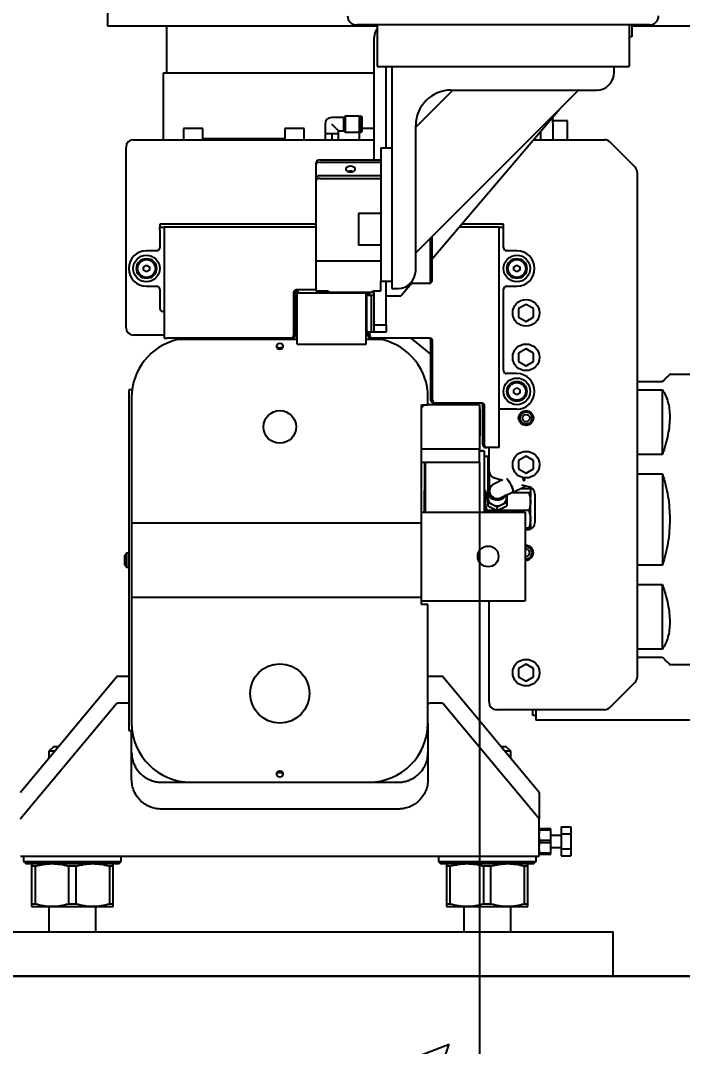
# Model space of a CAD drawing. Extents: x 28911 to 70911, y -59 to 29641.
# Drawn here: x 41865 to 42312, y 5786 to 6479 of the extents above; entities that cross this region are included whole.
import ezdxf

# ---------------------------------------------------------------- set-up
doc = ezdxf.new("R2010")
doc.units = 0
doc.header["$LTSCALE"] = 300
doc.header["$MEASUREMENT"] = 0
doc.layers.add('.', color=6, linetype='Continuous')
doc.layers.add('ddim', color=7, linetype='Continuous')
doc.styles.get("Standard").update_dxf_attribs({"font": 'STANDARD'})
doc.dimstyles.new('sc1a100$0', dxfattribs={"dimscale": 100, "dimtxt": 3, "dimasz": 3, "dimexe": 0, "dimexo": 0, "dimgap": 1, "dimtad": 1, "dimzin": 12, "dimdsep": 46, "dimtxsty": 'Standard', "dimblk": 'CLOSEDBLANK', "dimcen": 1, "dimclrd": 253, "dimclre": 253, "dimclrt": 2, "dimadec": 0, "dimazin": 3, "dimtfac": 1, "dimtmove": 0, "dimatfit": 1, "dimldrblk": 'CLOSEDBLANK', "dimfxl": 1, "dimtolj": 1, "dimtzin": 0, "dimarcsym": 0})

# ---------------------------------------------------------------- blocks, each defined once
blk = doc.blocks.new('A$C714e681e')
at = {"color": 7, "linetype": 'Continuous', "lineweight": 25}
for p, q in [((3946.6, 662), (3946.6, 642)), ((3946.6, 642), (4128.6, 642)), ((3986.6, 610), (3986.6, 642)), ((4312.4, 642.5), (4114.8, 642.5)), ((4128.6, 642.5), (4128.6, 614.5)), ((4298.6, 642.5), (4298.6, 614.5)), ((4300.6, 642.5), (4300.6, 634.5)), ((4300.6, 642), (4691.6, 642)), ((4126.6, 551.5), (4126.6, 634.3)), ((4300.6, 634.5), (4298.6, 634.5)), ((3984.1, 610), (3984.1, 565)), ((4126.6, 610), (3984.1, 610)), ((4128.6, 614.5), (4298.6, 614.5)), ((4134.6, 559.5), (4134.6, 614.5)), ((4138.6, 614.5), (4138.6, 464.5)), ((4288.6, 610.5), (4288.6, 614.5)), ((4154.6, 573.5), (4179.6, 598.5)), ((4264.45, 598.5), (4154.6, 488.65)), ((4178.6, 598.5), (4276.6, 598.5)), ((4165.6, 484.25), (4251.82, 585.87)), ((4093.4, 575.5), (4093.4, 569)), ((4105.9, 580), (4097.9, 580)), ((4102.4, 571), (4097.9, 575.5)), ((4106.9, 581), (4105.9, 580)), ((4105.9, 580), (4105.9, 571)), ((4116.65, 581), (4106.9, 581)), ((4106.9, 581), (4106.9, 570)), ((4116.65, 570), (4116.65, 581)), ((4117.4, 580.44), (4116.65, 580.44)), ((4117.8, 581), (4117.4, 581)), ((4117.4, 581), (4117.4, 570)), ((4118.4, 580.4), (4117.8, 581)), ((4117.8, 581), (4117.8, 575.5)), ((4117.8, 575.5), (4117.8, 570)), ((4118.4, 575.5), (4118.4, 580.4)), ((4118.4, 570.6), (4118.4, 575.5)), ((4247.1, 576.5), (4247.1, 580.3)), ((4257.1, 577.75), (4247.1, 577.75)), ((4247.1, 576.5), (4247.1, 565)), ((4257.1, 565), (4257.1, 577.75)), ((3997.85, 572.5), (3997.85, 565)), ((4010.85, 572.5), (3997.85, 572.5)), ((4010.85, 565), (4010.85, 572.5)), ((4066.35, 572.5), (4066.35, 565)), ((4079.35, 572.5), (4066.35, 572.5)), ((4079.35, 565), (4079.35, 572.5)), ((4093.4, 569), (4093.4, 565)), ((4095.65, 569), (4093.4, 569)), ((4097.9, 569), (4095.65, 569)), ((4097.9, 569), (4097.9, 565)), ((4100.15, 569), (4097.9, 569)), ((4102.4, 569), (4100.15, 569)), ((4102.4, 571), (4105.9, 571)), ((4102.4, 569), (4102.4, 571)), ((4102.4, 565), (4102.4, 569)), ((4105.9, 571), (4106.9, 570)), ((4106.9, 570), (4116.65, 570)), ((4116.45, 570), (4116.45, 565)), ((4116.65, 570.56), (4117.4, 570.56)), ((4117.4, 570), (4117.8, 570)), ((4117.8, 570), (4118.4, 570.6)), ((4126.6, 572.5), (4118.4, 572.5)), ((4154.6, 476.5), (4154.6, 574.5)), ((4239.1, 565), (4239.1, 570.88)), ((3964.1, 565), (4126.6, 565)), ((4234.12, 565), (4282.03, 565)), ((4302.64, 546.46), (4285.56, 563.54)), ((3959.1, 438), (3959.1, 560)), ((4131.1, 559.5), (4131.1, 469.5)), ((4131.1, 559.5), (4138.6, 559.5)), ((4087.1, 548.5), (4087.1, 547.91)), ((4087.1, 547.91), (4087.1, 547.63)), ((4087.1, 547.63), (4087.1, 538.44)), ((4090.1, 551.5), (4131.1, 551.5)), ((4090.1, 549.75), (4131.1, 549.75)), ((4131.1, 540.56), (4090.1, 540.56)), ((4304.1, 542.93), (4304.1, 202.07)), ((4087.1, 538.44), (4087.1, 536.67)), ((4087.1, 536.67), (4087.1, 534.62)), ((4087.1, 534.62), (4087.1, 533.21)), ((4090.1, 538.79), (4131.1, 538.79)), ((4087.1, 533.21), (4087.1, 483)), ((4131.1, 515.25), (4116.1, 515.25)), ((4116.1, 515.25), (4116.1, 509.5)), ((3981.9, 508), (3981.9, 506)), ((3984.88, 508), (3981.9, 508)), ((3981.9, 506), (3984.88, 506)), ((3981.9, 504), (3981.9, 506)), ((4087.1, 508), (3984.88, 508)), ((4087.1, 506), (3984.88, 506)), ((3984.9, 506), (3984.9, 431)), ((4116.1, 509.5), (4116.1, 499.5)), ((4210.92, 506), (4184.05, 506)), ((4210.92, 508), (4185.75, 508)), ((4210.9, 357), (4210.9, 506)), ((4213.9, 508), (4210.92, 508)), ((4210.92, 506), (4213.9, 506)), ((4213.9, 506), (4213.9, 508)), ((4213.9, 504), (4213.9, 506)), ((3981.9, 504), (3981.9, 492)), ((4116.1, 499.5), (4116.1, 493.75)), ((4165.6, 499.65), (4165.6, 469)), ((4213.9, 492), (4213.9, 504)), ((4131.1, 493.75), (4116.1, 493.75)), ((4164.6, 468), (4164.6, 498.65)), ((3979.9, 490), (3972.9, 490)), ((4222.9, 490), (4215.9, 490)), ((3970.9, 479.15), (3972.9, 480.31)), ((3970.9, 476.85), (3970.9, 479.15)), ((3972.9, 480.31), (3974.9, 479.15)), ((3974.9, 479.15), (3974.9, 476.85)), ((4131.1, 483), (4087.1, 483)), ((4087.1, 483), (4087.1, 463)), ((4220.9, 479.15), (4222.9, 480.31)), ((4220.9, 476.85), (4220.9, 479.15)), ((4222.9, 480.31), (4224.9, 479.15)), ((4224.9, 479.15), (4224.9, 476.85)), ((3972.9, 475.69), (3970.9, 476.85)), ((3974.9, 476.85), (3972.9, 475.69)), ((4222.9, 475.69), (4220.9, 476.85)), ((4224.9, 476.85), (4222.9, 475.69)), ((3972.9, 466), (3979.9, 466)), ((4131.1, 463), (4131.1, 469.5)), ((4131.1, 469.5), (4138.6, 469.5)), ((4134.6, 440), (4134.6, 469.5)), ((4138.6, 464.5), (4142.6, 464.5)), ((4144.6, 459.5), (4152.1, 468.34)), ((4152.1, 469.17), (4152.1, 468)), ((4152.1, 468), (4164.6, 468)), ((4164.6, 468), (4165.6, 469)), ((4215.9, 466), (4222.9, 466)), ((3981.9, 464), (3981.9, 451)), ((4072.25, 461.5), (4072.25, 433)), ((4073.4, 461.5), (4073.4, 433)), ((4087.1, 463.5), (4073.89, 463.5)), ((4074.6, 461.5), (4121.2, 461.5)), ((4074.6, 426.9), (4074.6, 461.5)), ((4087.1, 463), (4095.6, 463)), ((4095.6, 463), (4095.6, 462)), ((4095.6, 462), (4125.6, 462)), ((4121.2, 426.9), (4121.2, 461.5)), ((4121.6, 435), (4121.6, 460)), ((4121.6, 460), (4124.49, 460)), ((4122.4, 460), (4122.4, 461.5)), ((4123.55, 460), (4123.55, 461.5)), ((4124.49, 460), (4124.49, 435)), ((4124.49, 460), (4126.6, 460)), ((4125.6, 463), (4131.1, 463)), ((4125.6, 462), (4125.6, 463)), ((4126.6, 440), (4126.6, 463)), ((4134.6, 459.5), (4144.6, 459.5)), ((4213.9, 409), (4213.9, 464)), ((4229.1, 453.77), (4224.1, 450.89)), ((4224.1, 450.89), (4224.1, 445.11)), ((4234.1, 450.89), (4229.1, 453.77)), ((4234.1, 445.11), (4234.1, 450.89)), ((3984.9, 449), (3983.9, 449)), ((4224.1, 445.11), (4229.1, 442.23)), ((4229.1, 442.23), (4234.1, 445.11)), ((4126.6, 440), (4134.6, 440)), ((4126.6, 435), (4126.6, 440)), ((4134.6, 440), (4134.6, 435)), ((3984.9, 433), (3964.1, 433)), ((3984.9, 431), (3986.61, 431)), ((4070.61, 431), (3986.61, 431)), ((4074.6, 430), (3994.01, 430)), ((4071.76, 431), (4070.61, 431)), ((4071.76, 431), (4072.6, 431)), ((4072.6, 431), (4072.6, 431.28)), ((4074.1, 435), (4073.4, 435)), ((4131.79, 430), (4121.2, 430)), ((4124.49, 435), (4121.6, 435)), ((4122.4, 433), (4122.4, 435)), ((4123.2, 431.28), (4123.2, 431)), ((4123.2, 431), (4124.04, 431)), ((4123.55, 433), (4123.55, 435)), ((4124.04, 431), (4125.19, 431)), ((4126.6, 435), (4124.49, 435)), ((4164.41, 431), (4125.19, 431)), ((4134.6, 435), (4126.6, 435)), ((4164.9, 420.07), (4151.54, 431)), ((4074.6, 426.9), (4121.2, 426.9)), ((4164.9, 389), (4164.9, 429)), ((4166.05, 389), (4166.05, 429)), ((4229.1, 423.77), (4224.1, 420.89)), ((4234.1, 420.89), (4229.1, 423.77)), ((4224.1, 420.89), (4224.1, 415.11)), ((4234.1, 415.11), (4234.1, 420.89)), ((4224.1, 415.11), (4229.1, 412.23)), ((4229.1, 412.23), (4234.1, 415.11)), ((4222.9, 407), (4215.9, 407)), ((4474.3, 406.5), (4326.1, 406.5)), ((3960.9, 396), (3960.9, 372)), ((3962.9, 396), (3960.9, 396)), ((4220.9, 396.15), (4222.9, 397.31)), ((4220.9, 393.85), (4220.9, 396.15)), ((4222.9, 397.31), (4224.9, 396.15)), ((4224.9, 396.15), (4224.9, 393.85)), ((4321.1, 401.5), (4304.1, 401.5)), ((4304.1, 396.11), (4321.1, 396.11)), ((4321.1, 352.41), (4321.1, 396.11)), ((3962.9, 391), (3962.9, 306)), ((4162.9, 386), (4162.9, 391)), ((4222.9, 392.69), (4220.9, 393.85)), ((4224.9, 393.85), (4222.9, 392.69)), ((4158.6, 386), (4162.9, 386)), ((4158.6, 384), (4158.6, 386)), ((4160.6, 386), (4158.6, 384)), ((4158.6, 356), (4158.6, 384)), ((4197.6, 386), (4162.9, 386)), ((4166.54, 387), (4167.69, 387)), ((4199.41, 387), (4167.69, 387)), ((4197.6, 386), (4197.6, 356)), ((4197.65, 383.05), (4197.6, 383)), ((4197.65, 383.04), (4197.6, 382.99)), ((4197.8, 383.2), (4197.65, 383.05)), ((4197.65, 383.05), (4197.65, 383.04)), ((4197.85, 383.2), (4197.8, 383.2)), ((4197.8, 383.2), (4197.8, 364.8)), ((4197.85, 364.8), (4197.85, 383.2)), ((4199.9, 359), (4199.9, 385)), ((4201.05, 359), (4201.05, 385)), ((4222.9, 383), (4210.9, 383)), ((3960.9, 372), (3960.9, 282.52)), ((4197.6, 365), (4197.8, 364.8)), ((4197.8, 364.8), (4197.85, 364.8)), ((4158.6, 336), (4158.6, 356)), ((4197.6, 356), (4158.6, 356)), ((4197.6, 347), (4197.6, 356)), ((4200.6, 354.94), (4197.6, 354.94)), ((4201.1, 354.57), (4197.6, 354.57)), ((4200.6, 354.57), (4200.6, 354.94)), ((4201.1, 313.5), (4201.1, 354.57)), ((4201.54, 357), (4202.69, 357)), ((4209.19, 357), (4202.69, 357)), ((4204.1, 341.37), (4204.1, 357)), ((4210.9, 357), (4209.19, 357)), ((4197.6, 347), (4158.6, 347)), ((4160.6, 347), (4160.6, 328)), ((4161.1, 347), (4161.1, 313.5)), ((4203.42, 350.94), (4201.1, 350.94)), ((4203.42, 327.77), (4203.42, 350.94)), ((4229.1, 351.27), (4224.1, 348.39)), ((4224.1, 348.39), (4224.1, 342.61)), ((4234.1, 348.39), (4229.1, 351.27)), ((4234.1, 342.61), (4234.1, 348.39)), ((4321.1, 352.41), (4304.1, 352.41)), ((4204.1, 345.5), (4203.42, 345.5)), ((4204.1, 341.37), (4204.1, 329.54)), ((4224.1, 342.61), (4229.1, 339.73)), ((4229.1, 339.73), (4234.1, 342.61)), ((4158.6, 336), (4158.5, 336)), ((4158.5, 306), (4158.5, 336)), ((4212.98, 335.21), (4207.35, 332.4)), ((4207.85, 336.53), (4213.45, 335.09)), ((4228.82, 336.5), (4229, 336.11)), ((4304.1, 339.4), (4321.1, 339.4)), ((4321.1, 339.4), (4321.1, 277.6)), ((4161.1, 328), (4160.3, 328)), ((4160.3, 328), (4160.3, 313.5)), ((4201.7, 328), (4201.1, 328)), ((4201.7, 313.5), (4201.7, 328)), ((4203.2, 326.5), (4202.83, 326.5)), ((4203.2, 326.5), (4203.35, 326.58)), ((4203.2, 320), (4203.2, 326.5)), ((4203.35, 326.95), (4203.35, 323.25)), ((4215.78, 324.87), (4219.89, 326.92)), ((4230.97, 326.5), (4219.04, 326.5)), ((4220, 326.7), (4228.22, 330.81)), ((4225.37, 329.39), (4232.1, 329.39)), ((4225.92, 331.87), (4231.35, 330.47)), ((4228.8, 331.12), (4228.47, 331.19)), ((4231.98, 326.5), (4232.1, 326.5)), ((4232.1, 329.39), (4232.1, 323.31)), ((4203.2, 320), (4203.2, 317.75)), ((4209.7, 316.75), (4203.2, 320)), ((4216.2, 320), (4209.7, 316.75)), ((4212.28, 323.33), (4215.04, 324.72)), ((4215.57, 324.85), (4215.04, 324.72)), ((4215.57, 324.85), (4215.74, 324.94)), ((4216.05, 323.25), (4216.05, 325.01)), ((4216.2, 325.08), (4216.2, 320)), ((4216.2, 320), (4216.2, 317.75)), ((4232.1, 305.69), (4232.1, 323.31)), ((4235.1, 325.63), (4235.1, 306.5)), ((4158.5, 313.5), (4228.5, 313.5)), ((4202.56, 313.5), (4202.83, 314.5)), ((4230.97, 314.5), (4202.83, 314.5)), ((4203.2, 317.75), (4209.7, 314.5)), ((4209.7, 314.5), (4216.2, 317.75)), ((4209.7, 314.5), (4209.7, 316.75)), ((4228.5, 313.5), (4228.5, 253.5)), ((4158.5, 306), (3962.9, 306)), ((3962.9, 306), (3962.9, 256)), ((4158.5, 256), (4158.5, 306)), ((4232.1, 305.69), (4232.1, 302.5)), ((4232.1, 302.5), (4228.5, 302.5)), ((4230.1, 301.5), (4228.5, 301.5)), ((3960.9, 285.75), (3959.4, 285.75)), ((3959.4, 285.75), (3959.4, 276.25)), ((3960.9, 282.52), (3960.9, 279.48)), ((3960.9, 279.48), (3960.9, 190)), ((4321.1, 277.6), (4304.1, 277.6)), ((3959.4, 276.25), (3960.9, 276.25)), ((4304.1, 264.59), (4321.1, 264.59)), ((4321.1, 220.89), (4321.1, 264.59)), ((3962.9, 256), (3962.9, 171)), ((3962.9, 256), (4158.5, 256)), ((4158.5, 251), (4158.5, 256)), ((4158.5, 253.5), (4228.5, 253.5)), ((4162.9, 251), (4158.5, 251)), ((4162.9, 171), (4162.9, 251)), ((4204.1, 185), (4204.1, 253.5)), ((4321.1, 220.89), (4304.1, 220.89)), ((4304.1, 215.5), (4321.1, 215.5)), ((4229.1, 210.77), (4224.1, 207.89)), ((4234.1, 207.89), (4229.1, 210.77)), ((4326.1, 210.5), (4406.3, 210.5)), ((3887.96, 124.31), (3952.67, 202.15)), ((3960.9, 202.43), (3953.61, 202.43)), ((4172.19, 202.43), (4163.9, 202.43)), ((4173.13, 202.15), (4237.84, 124.31)), ((4224.1, 207.89), (4224.1, 202.11)), ((4224.1, 202.11), (4229.1, 199.23)), ((4229.1, 199.23), (4234.1, 202.11)), ((4234.1, 202.11), (4234.1, 207.89)), ((4285.56, 181.46), (4302.64, 198.54)), ((3960.9, 190), (3960.9, 166)), ((3952.67, 184.02), (3887.96, 106.19)), ((3960.9, 184.3), (3953.61, 184.3)), ((4172.19, 184.3), (4163.9, 184.3)), ((4237.84, 106.19), (4173.13, 184.02)), ((4282.03, 180), (4209.1, 180)), ((4233.6, 177.5), (4233.6, 180)), ((4233.6, 176), (4233.6, 177.5)), ((4235.6, 176), (4233.6, 176)), ((4235.6, 180), (4235.6, 176)), ((4235.6, 176), (4235.6, 173)), ((4162.9, 171), (4162.9, 132.87)), ((4691.6, 173), (4235.6, 173)), ((3960.9, 166), (3962.9, 166)), ((3962.9, 132.87), (3962.9, 166)), ((3910.07, 155), (3907.07, 152)), ((3913.47, 155), (3910.07, 155)), ((4215.73, 155), (4212.33, 155)), ((4218.73, 152), (4215.73, 155)), ((3907.07, 152), (3907.07, 147.3)), ((3910.98, 152), (3907.07, 152)), ((4218.73, 152), (4214.82, 152)), ((4218.73, 147.3), (4218.73, 152)), ((3982.9, 131), (4002.9, 131)), ((4002.9, 131), (4122.9, 131)), ((4122.9, 131), (4142.9, 131)), ((4237.9, 124.17), (4237.9, 106.05)), ((4142.9, 112.87), (3982.9, 112.87)), ((4237.9, 84.75), (4237.9, 106.05)), ((4238.45, 99.5), (4237.9, 99.5)), ((4237.9, 95.25), (4238.45, 98.83)), ((4238.45, 99.5), (4238.45, 98.83)), ((4245.35, 99.5), (4238.45, 99.5)), ((4238.45, 98.83), (4245.35, 98.83)), ((4245.9, 99.5), (4245.35, 99.5)), ((4245.35, 99.5), (4245.35, 98.83)), ((4245.35, 98.83), (4245.9, 95.25)), ((4245.9, 95.25), (4245.9, 99.5)), ((4252.9, 100.81), (4259.3, 100.81)), ((4252.9, 100.81), (4252.9, 95.91)), ((4259.3, 100.81), (4259.3, 95.91)), ((4238.45, 91.67), (4237.9, 95.25)), ((4237.9, 86.75), (4238.45, 90.33)), ((4245.35, 91.67), (4238.45, 91.67)), ((4238.45, 91.67), (4238.45, 90.33)), ((4238.45, 90.33), (4245.35, 90.33)), ((4245.9, 95.25), (4245.35, 91.67)), ((4245.35, 91.67), (4245.35, 90.33)), ((4245.35, 90.33), (4245.9, 86.75)), ((4245.9, 86.75), (4245.9, 95.25)), ((4252.9, 95.08), (4245.9, 95.08)), ((4252.9, 95.91), (4252.9, 86.09)), ((4259.3, 95.91), (4252.9, 95.91)), ((4259.3, 95.91), (4259.3, 86.09)), ((4238.45, 83.17), (4237.9, 86.75)), ((4237.9, 81), (4237.9, 84.75)), ((4245.35, 83.17), (4238.45, 83.17)), ((4238.45, 83.17), (4238.45, 82.5)), ((4245.9, 86.75), (4245.35, 83.17)), ((4245.35, 83.17), (4245.35, 82.5)), ((4245.9, 86.92), (4252.9, 86.92)), ((4245.9, 82.5), (4245.9, 86.75)), ((4252.9, 86.09), (4259.3, 86.09)), ((4252.9, 86.09), (4252.9, 81.19)), ((4259.3, 86.09), (4259.3, 81.19)), ((3887.9, 81), (4237.9, 81)), ((3889.9, 81), (3889.9, 77.5)), ((3889.9, 77.5), (3891.4, 76)), ((3889.9, 77.5), (3955.9, 77.5)), ((3954.4, 76), (3955.9, 77.5)), ((3955.9, 77.5), (3955.9, 81)), ((4169.9, 81), (4169.9, 77.5)), ((4169.9, 77.5), (4171.4, 76)), ((4169.9, 77.5), (4235.9, 77.5)), ((4234.4, 76), (4235.9, 77.5)), ((4235.9, 77.5), (4235.9, 81)), ((4237.9, 82.5), (4238.45, 82.5)), ((4238.45, 82.5), (4245.35, 82.5)), ((4245.35, 82.5), (4245.9, 82.5)), ((4252.9, 81.19), (4259.3, 81.19)), ((3891.4, 76), (3922.9, 76)), ((3897.94, 74.33), (3895.4, 74.33)), ((3895.4, 74.33), (3895.4, 48.67)), ((3897.94, 48.67), (3897.94, 74.33)), ((3920.36, 74.33), (3920.36, 48.67)), ((3925.44, 74.33), (3920.36, 74.33)), ((3922.9, 76), (3954.4, 76)), ((3925.44, 48.67), (3925.44, 74.33)), ((3947.86, 74.33), (3947.86, 48.67)), ((3950.4, 74.33), (3947.86, 74.33)), ((3950.4, 48.67), (3950.4, 74.33)), ((4171.4, 76), (4202.9, 76)), ((4177.94, 74.33), (4175.4, 74.33)), ((4175.4, 74.33), (4175.4, 48.67)), ((4177.94, 48.67), (4177.94, 74.33)), ((4200.36, 74.33), (4200.36, 48.67)), ((4205.44, 74.33), (4200.36, 74.33)), ((4202.9, 76), (4234.4, 76)), ((4205.44, 48.67), (4205.44, 74.33)), ((4227.86, 74.33), (4227.86, 48.67)), ((4230.4, 74.33), (4227.86, 74.33)), ((4230.4, 48.67), (4230.4, 74.33)), ((3897.94, 48.67), (3895.4, 48.67)), ((3925.44, 48.67), (3920.36, 48.67)), ((3950.4, 48.67), (3947.86, 48.67)), ((4177.94, 48.67), (4175.4, 48.67)), ((4205.44, 48.67), (4200.36, 48.67)), ((4230.4, 48.67), (4227.86, 48.67)), ((3895.4, 47), (3909.15, 47)), ((3907.07, 47), (3907.07, 30)), ((3909.15, 47), (3936.65, 47)), ((3936.65, 47), (3950.4, 47)), ((3938.73, 30), (3938.73, 47)), ((4175.4, 47), (4189.15, 47)), ((4187.07, 47), (4187.07, 30)), ((4189.15, 47), (4216.65, 47)), ((4216.65, 47), (4230.4, 47)), ((4218.73, 30), (4218.73, 47)), ((3837.9, 30), (4287.9, 30)), ((4287.9, 0), (4287.9, 30)), ((3837.9, 0), (4287.9, 0))]:
    blk.add_line(p, q, dxfattribs=at)
at = {"color": 7, "linetype": 'Continuous', "lineweight": 25, "flags": 128}
for points in [[(4110.6, 543.04), (4109.57, 543.17), (4108.67, 543.53), (4108, 544.1), (4107.65, 544.79), (4107.65, 545.53), (4108, 546.22), (4108.67, 546.78), (4109.57, 547.15), (4110.6, 547.28), (4111.63, 547.15), (4112.53, 546.78), (4113.2, 546.22), (4113.55, 545.53), (4113.55, 544.79), (4113.2, 544.1), (4112.53, 543.53), (4111.63, 543.17), (4110.6, 543.04)], [(4120.63, 462.09), (4120.63, 462.03), (4120.6, 461.75)], [(4122.4, 461.5), (4122.37, 461.89), (4122.35, 462)], [(4123.55, 461.5), (4123.52, 461.89), (4123.5, 462)], [(4215.9, 336.29), (4216.16, 336.06), (4216.83, 335.34), (4217.54, 334.37), (4218.25, 333.21), (4218.91, 331.94), (4219.48, 330.65), (4219.92, 329.42), (4220.19, 328.35), (4220.29, 327.49), (4220.19, 326.92), (4219.92, 326.67), (4219.52, 326.74)], [(4216.02, 336.04), (4216.23, 335.86), (4216.86, 335.17), (4217.54, 334.24), (4218.22, 333.14), (4218.85, 331.92), (4219.39, 330.69), (4219.81, 329.52), (4220.07, 328.49), (4220.16, 327.68), (4220.07, 327.14), (4219.89, 326.92)], [(4215.57, 324.85), (4214.8, 323.67), (4213.72, 322.69), (4212.39, 321.97), (4210.9, 321.55), (4209.34, 321.46), (4207.79, 321.7), (4206.37, 322.27), (4205.15, 323.12), (4204.2, 324.2), (4203.59, 325.45), (4203.35, 326.79), (4203.5, 328.14), (4204.03, 329.42), (4204.9, 330.55), (4205.86, 331.33)], [(4215.04, 324.72), (4214.16, 323.65), (4213.01, 322.8), (4211.65, 322.23), (4210.17, 321.97), (4208.66, 322.03), (4207.22, 322.41), (4205.93, 323.09), (4204.87, 324.03), (4204.11, 325.16), (4203.71, 326.42), (4203.67, 327.73), (4204.01, 329.01), (4204.7, 330.17), (4205.42, 330.92)], [(4228.48, 331.21), (4228.42, 331.04), (4228.22, 330.81)], [(4203.35, 323.25), (4203.53, 321.93), (4204.08, 320.69), (4204.95, 319.6), (4206.09, 318.72), (4207.45, 318.11), (4208.93, 317.79), (4210.47, 317.79), (4211.95, 318.11), (4213.31, 318.72), (4214.45, 319.6), (4215.32, 320.69), (4215.87, 321.93), (4216.05, 323.25), (4216.05, 323.25)], [(4163.9, 202.43), (4163.7, 202.42), (4163.52, 202.4), (4163.34, 202.36), (4163.19, 202.3), (4163.07, 202.24), (4162.98, 202.17), (4162.92, 202.09), (4162.9, 202.01)], [(4162.9, 183.88), (4162.92, 183.96), (4162.98, 184.04), (4163.07, 184.11), (4163.19, 184.18), (4163.34, 184.23), (4163.52, 184.27), (4163.7, 184.29), (4163.9, 184.3)]]:
    blk.add_lwpolyline(points, dxfattribs=at)
at = {"color": 7, "linetype": 'Continuous', "lineweight": 25}
for centre, radius in [((3972.9, 478), 9), ((4222.9, 478), 9), ((3972.9, 478), 6.75), ((3972.9, 478), 6.2), ((3972.9, 478), 6), ((4222.9, 478), 6.75), ((4222.9, 478), 6.2), ((4222.9, 478), 6), ((4229.1, 448), 9), ((4062.9, 425.5), 2.1), ((4229.1, 418), 9), ((4222.9, 395), 9), ((4222.9, 395), 6.75), ((4222.9, 395), 6.2), ((4222.9, 395), 6), ((4062.9, 371), 11), ((4229.1, 377), 5), ((4229.1, 377), 4.09), ((4229.1, 377), 2.46), ((4229.1, 345.5), 9), ((4203.5, 283.5), 7), ((4062.9, 191), 20), ((4229.1, 205), 9), ((4062.9, 136.5), 2.1)]:
    blk.add_circle(centre, radius, dxfattribs=at)
for centre, radius, start, end in [((4114.8, 648.7), 6.2, 180, 270), ((4312.4, 648.7), 6.2, 270, 0), ((4134.8, 634.3), 8.2, 139.12136, 180), ((4276.6, 610.5), 12, 270, 0), ((4178.6, 574.5), 24, 90, 180), ((4097.9, 575.5), 4.5, 90, 180), ((3964.1, 560), 5, 90, 180), ((4282.03, 560), 5, 45, 90), ((4090.1, 548.5), 3, 90, 180), ((4089.73, 547.1), 2.68, 81.95053, 168.57825), ((4089.73, 537.91), 2.68, 81.95053, 168.57825), ((4110.6, 539.72), 4.03, 65.62773, 114.37227), ((4299.1, 542.93), 5, 0, 45), ((4089.73, 536.14), 2.68, 81.95053, 168.57825), ((3972.9, 478), 12, 90, 270), ((3979.9, 492), 2, 270, 0), ((4215.9, 492), 2, 180, 270), ((4222.9, 478), 12, 270, 90), ((4142.6, 476.5), 12, 270, 0), ((3979.9, 464), 2, 0, 90), ((4215.9, 464), 2, 90, 180), ((4074.09, 461.66), 1.85, 96.24355, 185.11107), ((4075.24, 461.66), 1.85, 96.24355, 185.11107), ((3965.1, 449.8), 110, 5.46501, 7.03338), ((3965.1, 449.8), 110.75, 6.19502, 7.10651), ((4097.9, 730.79), 270, 265.17791, 265.85669), ((4097.9, 730.79), 270, 274.14331, 274.82209), ((4230.7, 449.8), 110, 173.57606, 174.53499), ((3983.9, 451), 2, 180, 270), ((3964.1, 438), 5, 180, 270), ((3965.1, 449.8), 110, 352.26837, 354.53499), ((4073.6, 437.5), 1, 317.00625, 0), ((4230.7, 449.8), 110, 185.46501, 187.33431), ((4122.2, 437.5), 1, 180, 222.99375), ((4002.9, 391), 40, 102.83857, 180), ((4070.41, 432.84), 1.85, 276.24355, 5.11107), ((4071.56, 432.84), 1.85, 276.24355, 5.11107), ((4124.24, 432.84), 1.85, 174.88893, 263.75645), ((4125.39, 432.84), 1.85, 174.88893, 263.75645), ((4122.9, 391), 40, 0, 77.16143), ((4163.06, 429.16), 1.85, 354.88893, 83.75645), ((4164.21, 429.16), 1.85, 354.88893, 83.75645), ((4215.9, 409), 2, 180, 270), ((4222.9, 395), 12, 270, 90), ((4166.74, 388.84), 1.85, 174.88893, 263.75645), ((4167.89, 388.84), 1.85, 174.88893, 263.75645), ((4198.06, 385.16), 1.85, 354.88893, 83.75645), ((4199.21, 385.16), 1.85, 354.88893, 83.75645), ((4201.74, 358.84), 1.85, 174.88893, 263.75645), ((4202.89, 358.84), 1.85, 174.88893, 263.75645), ((4209.1, 341.37), 5, 180, 255.52971), ((4208.67, 327.17), 20.5, 19.78936, 28.07213), ((4209.22, 327.43), 20.66, 21.20029, 26.37781), ((4230.1, 325.63), 5, 0, 75.52971), ((4209.72, 328.17), 5.47, 207.16045, 297.84076), ((4230.1, 306.5), 5, 270, 0), ((3964.2, 281), 6.75, 135.29998, 153.92982), ((4229.1, 286), 5, 263.1079, 96.8921), ((4229.1, 286), 4.09, 261.56446, 98.43554), ((4229.1, 286), 2.46, 255.87423, 104.12577), ((3964.2, 281), 6.75, 206.0814, 224.70002), ((3953.49, 201.1), 1.33, 84.92906, 128.41239), ((4172.31, 201.1), 1.33, 51.58761, 95.07094), ((4299.1, 202.07), 5, 315, 0), ((3953.49, 182.98), 1.33, 84.92906, 128.41239), ((4172.31, 182.98), 1.33, 51.58761, 95.07094), ((4209.1, 185), 5, 180, 270), ((4282.03, 185), 5, 270, 315), ((4002.9, 171), 40, 180, 270), ((4122.9, 171), 40, 270, 0), ((3888.12, 124.16), 0.22, 137.93899, 178.1039), ((4237.68, 124.16), 0.22, 1.8961, 42.06101), ((3888.12, 106.04), 0.22, 137.93899, 178.1039), ((4237.68, 106.04), 0.22, 1.8961, 42.06101)]:
    blk.add_arc(centre, radius, start, end, dxfattribs=at)
for points, knots in [([(4038.6, 565.5), (4037.3, 565.5), (4034.66, 565.5), (4030.7, 565.5), (4027.08, 565.5), (4023.85, 565.5), (4020.09, 565.5), (4016.66, 565.5), (4013.73, 565.5), (4012.02, 565.5), (4011.16, 565.5), (4010.85, 565.5)], [0, 0, 0, 0, 0.115975, 0.235546, 0.358486, 0.454583, 0.550696, 0.746734, 0.844876, 0.943035, 1, 1, 1, 1]), ([(4066.35, 565.5), (4066.04, 565.5), (4064.64, 565.5), (4062.07, 565.5), (4058.81, 565.5), (4056.16, 565.5), (4053.35, 565.5), (4050.13, 565.5), (4046.5, 565.5), (4042.54, 565.5), (4039.9, 565.5), (4038.6, 565.5)], [0, 0, 0, 0, 0.056966, 0.253004, 0.351146, 0.449304, 0.545401, 0.641514, 0.76444, 0.884018, 1, 1, 1, 1]), ([(4064.86, 424.75), (4064.47, 424.58), (4063.82, 424.31), (4062.78, 424.21), (4061.84, 424.37), (4061.26, 424.61), (4060.94, 424.75)], [0, 0, 0, 0, 0.323931, 0.527338, 0.730871, 1, 1, 1, 1]), ([(4326.1, 406.5), (4326.04, 406.44), (4325.92, 406.32), (4324.92, 405.32), (4323.38, 403.78), (4321.86, 402.26), (4321.1, 401.5)], [0, 0, 0, 0, 0.247508, 0.497155, 0.745565, 1, 1, 1, 1]), ([(4321.1, 396.11), (4321.86, 394.89), (4323.37, 392.49), (4324.92, 388.11), (4325.89, 383.26), (4326.21, 377.87), (4325.89, 372.04), (4324.92, 365.81), (4323.37, 359.25), (4321.86, 354.71), (4321.1, 352.41)], [0, 0, 0, 0, 0.127217, 0.251423, 0.376245, 0.5, 0.623754, 0.748577, 0.872783, 1, 1, 1, 1]), ([(4321.1, 339.4), (4321.87, 336.9), (4323.39, 331.95), (4324.93, 324.19), (4325.92, 316.37), (4326.04, 311.1), (4326.1, 308.48)], [0, 0, 0, 0, 0.256079, 0.506067, 0.75408, 1, 1, 1, 1]), ([(4202.83, 314.5), (4202.52, 315.54), (4201.89, 317.65), (4201.67, 320.77), (4202, 323.75), (4202.55, 325.58), (4202.83, 326.5)], [0, 0, 0, 0, 0.264614, 0.534966, 0.765352, 1, 1, 1, 1]), ([(4202.83, 326.5), (4202.51, 326.5), (4201.9, 326.5), (4201.83, 326.5), (4201.8, 326.5)], [0, 0, 0, 0, 0.529272, 1, 1, 1, 1]), ([(4207.36, 332.38), (4207.26, 332.34), (4206.87, 332.16), (4206.24, 331.68), (4205.5, 330.92), (4204.91, 329.95), (4204.52, 328.83), (4204.41, 327.58), (4204.53, 326.5), (4204.8, 325.89), (4204.89, 325.68)], [0, 0, 0, 0, 0.041741, 0.16436, 0.298453, 0.441256, 0.59155, 0.748597, 0.912505, 1, 1, 1, 1]), ([(4230.97, 326.5), (4231.28, 325.46), (4231.91, 323.35), (4232.13, 320.23), (4231.8, 317.25), (4231.25, 315.42), (4230.97, 314.5)], [0, 0, 0, 0, 0.2646136, 0.5349658, 0.7653524, 1, 1, 1, 1]), ([(4232, 326.5), (4232.02, 326.5), (4232.11, 326.5), (4231.77, 326.5), (4231.24, 326.5), (4230.97, 326.5)], [0, 0, 0, 0, 0.07001, 0.530744, 1, 1, 1, 1]), ([(4230.97, 314.5), (4231.28, 313.46), (4231.91, 311.35), (4232.13, 308.23), (4231.8, 305.25), (4231.25, 303.42), (4230.97, 302.5)], [0, 0, 0, 0, 0.2646136, 0.5349658, 0.7653524, 1, 1, 1, 1]), ([(4326.1, 308.48), (4326.04, 305.86), (4325.92, 300.6), (4324.92, 292.79), (4323.39, 285.04), (4321.87, 280.1), (4321.1, 277.6)], [0, 0, 0, 0, 0.245916, 0.493933, 0.743923, 1, 1, 1, 1]), ([(3958.15, 283.96), (3958.15, 283.97), (3958.15, 284.01), (3958.15, 283.73), (3958.15, 283.15), (3958.15, 282.31), (3958.15, 281.55), (3958.15, 280.77), (3958.15, 279.99), (3958.15, 279.09), (3958.15, 278.42), (3958.15, 278.04), (3958.15, 278.04), (3958.15, 278.04)], [0, 0, 0, 0, 0.037367, 0.144713, 0.25206, 0.359406, 0.466752, 0.500392, 0.607738, 0.715084, 0.82243, 0.929777, 1, 1, 1, 1]), ([(4321.1, 264.59), (4321.86, 262.29), (4323.37, 257.75), (4324.92, 251.19), (4325.89, 244.96), (4326.21, 239.13), (4325.89, 233.74), (4324.92, 228.89), (4323.37, 224.51), (4321.86, 222.11), (4321.1, 220.89)], [0, 0, 0, 0, 0.127217, 0.251423, 0.376245, 0.5, 0.623754, 0.748577, 0.872783, 1, 1, 1, 1]), ([(4321.1, 215.5), (4321.86, 214.74), (4323.38, 213.22), (4324.92, 211.68), (4325.92, 210.68), (4326.04, 210.56), (4326.1, 210.5)], [0, 0, 0, 0, 0.254433, 0.502845, 0.75249, 1, 1, 1, 1]), ([(3962.9, 151), (3962.96, 149.79), (3963.08, 147.37), (3964.06, 144.05), (3965.44, 141.06), (3967.22, 138.41), (3969.6, 135.93), (3972.17, 134.03), (3974.7, 132.71), (3977.03, 131.82), (3979.79, 131.14), (3981.92, 131.04), (3982.9, 131)], [0, 0, 0, 0, 0.156183, 0.312336, 0.430645, 0.549085, 0.667058, 0.77534, 0.830067, 0.884651, 0.946506, 1, 1, 1, 1]), ([(4142.9, 131), (4143.95, 131.05), (4145.64, 131.12), (4147.75, 131.57), (4149.68, 132.14), (4151.66, 132.97), (4154.21, 134.4), (4156.75, 136.41), (4159.33, 139.38), (4161.38, 142.9), (4162.68, 146.93), (4162.83, 149.64), (4162.9, 151)], [0, 0, 0, 0, 0.05674, 0.092001, 0.127327, 0.184775, 0.242367, 0.358931, 0.475813, 0.650195, 0.825241, 1, 1, 1, 1]), ([(3982.9, 112.87), (3981.85, 112.92), (3980.16, 113), (3978.05, 113.45), (3976.12, 114.02), (3974.14, 114.84), (3971.59, 116.28), (3969.05, 118.28), (3966.47, 121.25), (3964.42, 124.77), (3963.12, 128.81), (3962.97, 131.52), (3962.9, 132.87)], [0, 0, 0, 0, 0.0567403, 0.092001, 0.1273273, 0.1847752, 0.2423669, 0.3589311, 0.4758129, 0.6501945, 0.8252413, 1, 1, 1, 1]), ([(4060.94, 137.25), (4061.33, 137.42), (4061.98, 137.69), (4063.02, 137.79), (4063.96, 137.63), (4064.54, 137.39), (4064.86, 137.25)], [0, 0, 0, 0, 0.323931, 0.527338, 0.730871, 1, 1, 1, 1]), ([(4162.9, 132.87), (4162.83, 131.55), (4162.69, 128.89), (4161.44, 124.93), (4159.52, 121.54), (4157.17, 118.72), (4155, 116.87), (4152.85, 115.49), (4151.12, 114.61), (4149.28, 113.89), (4147.14, 113.28), (4144.93, 112.92), (4143.39, 112.88), (4142.9, 112.87)], [0, 0, 0, 0, 0.171232, 0.342738, 0.513637, 0.620406, 0.726998, 0.779957, 0.832852, 0.87447, 0.916001, 0.973335, 1, 1, 1, 1]), ([(3895.4, 76), (3895.4, 75.92), (3895.4, 75.76), (3895.4, 74.81), (3895.4, 74.33)], [0, 0, 0, 0, 0.496074, 1, 1, 1, 1]), ([(3897.94, 74.33), (3899.77, 74.8), (3903.46, 75.75), (3907.25, 75.92), (3909.15, 76)], [0, 0, 0, 0, 0.49656, 1, 1, 1, 1]), ([(3909.15, 76), (3911.03, 75.92), (3914.81, 75.76), (3918.5, 74.81), (3920.36, 74.33)], [0, 0, 0, 0, 0.4960735, 1, 1, 1, 1]), ([(3925.44, 74.33), (3927.27, 74.8), (3930.96, 75.75), (3934.75, 75.92), (3936.65, 76)], [0, 0, 0, 0, 0.49656, 1, 1, 1, 1]), ([(3936.65, 76), (3938.53, 75.92), (3942.31, 75.76), (3946, 74.81), (3947.86, 74.33)], [0, 0, 0, 0, 0.496074, 1, 1, 1, 1]), ([(3950.4, 74.33), (3950.4, 74.8), (3950.4, 75.75), (3950.4, 75.92), (3950.4, 76)], [0, 0, 0, 0, 0.49656, 1, 1, 1, 1]), ([(4175.4, 76), (4175.4, 75.92), (4175.4, 75.76), (4175.4, 74.81), (4175.4, 74.33)], [0, 0, 0, 0, 0.496074, 1, 1, 1, 1]), ([(4177.94, 74.33), (4179.77, 74.8), (4183.46, 75.75), (4187.25, 75.92), (4189.15, 76)], [0, 0, 0, 0, 0.49656, 1, 1, 1, 1]), ([(4189.15, 76), (4191.03, 75.92), (4194.81, 75.76), (4198.5, 74.81), (4200.36, 74.33)], [0, 0, 0, 0, 0.496074, 1, 1, 1, 1]), ([(4205.44, 74.33), (4207.27, 74.8), (4210.96, 75.75), (4214.75, 75.92), (4216.65, 76)], [0, 0, 0, 0, 0.49656, 1, 1, 1, 1]), ([(4216.65, 76), (4218.53, 75.92), (4222.31, 75.76), (4226, 74.81), (4227.86, 74.33)], [0, 0, 0, 0, 0.496074, 1, 1, 1, 1]), ([(4230.4, 74.33), (4230.4, 74.8), (4230.4, 75.75), (4230.4, 75.92), (4230.4, 76)], [0, 0, 0, 0, 0.49656, 1, 1, 1, 1]), ([(3895.4, 48.67), (3895.4, 48.2), (3895.4, 47.25), (3895.4, 47.08), (3895.4, 47)], [0, 0, 0, 0, 0.49656, 1, 1, 1, 1]), ([(3909.15, 47), (3907.27, 47.08), (3903.49, 47.24), (3899.8, 48.19), (3897.94, 48.67)], [0, 0, 0, 0, 0.496074, 1, 1, 1, 1]), ([(3920.36, 48.67), (3918.53, 48.2), (3914.84, 47.25), (3911.05, 47.08), (3909.15, 47)], [0, 0, 0, 0, 0.49656, 1, 1, 1, 1]), ([(3936.65, 47), (3934.77, 47.08), (3930.99, 47.24), (3927.3, 48.19), (3925.44, 48.67)], [0, 0, 0, 0, 0.496074, 1, 1, 1, 1]), ([(3947.86, 48.67), (3946.03, 48.2), (3942.34, 47.25), (3938.55, 47.08), (3936.65, 47)], [0, 0, 0, 0, 0.49656, 1, 1, 1, 1]), ([(3950.4, 47), (3950.4, 47.08), (3950.4, 47.24), (3950.4, 48.19), (3950.4, 48.67)], [0, 0, 0, 0, 0.496074, 1, 1, 1, 1]), ([(4175.4, 48.67), (4175.4, 48.2), (4175.4, 47.25), (4175.4, 47.08), (4175.4, 47)], [0, 0, 0, 0, 0.49656, 1, 1, 1, 1]), ([(4189.15, 47), (4187.27, 47.08), (4183.49, 47.24), (4179.8, 48.19), (4177.94, 48.67)], [0, 0, 0, 0, 0.496074, 1, 1, 1, 1]), ([(4200.36, 48.67), (4198.53, 48.2), (4194.84, 47.25), (4191.05, 47.08), (4189.15, 47)], [0, 0, 0, 0, 0.49656, 1, 1, 1, 1]), ([(4216.65, 47), (4214.77, 47.08), (4210.99, 47.24), (4207.3, 48.19), (4205.44, 48.67)], [0, 0, 0, 0, 0.496074, 1, 1, 1, 1]), ([(4227.86, 48.67), (4226.03, 48.2), (4222.34, 47.25), (4218.55, 47.08), (4216.65, 47)], [0, 0, 0, 0, 0.49656, 1, 1, 1, 1]), ([(4230.4, 47), (4230.4, 47.08), (4230.4, 47.24), (4230.4, 48.19), (4230.4, 48.67)], [0, 0, 0, 0, 0.496074, 1, 1, 1, 1])]:
    blk.add_open_spline(points, degree=3, knots=knots, dxfattribs=at)
blk = doc.blocks.new('_ClosedBlank')
at = {"color": 0, "linetype": 'ByBlock', "lineweight": -2}
for p, q in [((-1, 0.1667), (0, 0)), ((-1, 0.1667), (-1, -0.1667)), ((0, 0), (-1, -0.1667))]:
    blk.add_line(p, q, dxfattribs=at)
blk = doc.blocks.new('*D59')
at = {"color": 253, "lineweight": -2, "ltscale": 50, "transparency": 16777216}
for p, q in [((37900.94, 6180.34), (37900.94, 3552.74)), ((42174.94, 6180.34), (42174.94, 3552.74)), ((41874.94, 3552.74), (38200.94, 3552.74))]:
    blk.add_line(p, q, dxfattribs=at)
at = {"layer": 'DEFPOINTS', "color": 0, "ltscale": 50, "transparency": 16777216}
for p in [(37900.94, 6180.34), (42174.94, 6180.34), (37900.94, 3552.74)]:
    blk.add_point(p, dxfattribs=at)
at = {"color": 253, "lineweight": -2, "ltscale": 50, "transparency": 16777216, "xscale": 300, "yscale": 300, "zscale": 300, "rotation": 180}
blk.add_blockref('_ClosedBlank', (37900.94, 3552.74), dxfattribs=at)
at = {"color": 253, "lineweight": -2, "ltscale": 50, "transparency": 16777216, "xscale": 300, "yscale": 300, "zscale": 300}
blk.add_blockref('_ClosedBlank', (42174.94, 3552.74), dxfattribs=at)
at = {"color": 2, "ltscale": 50, "transparency": 16777216, "insert": (40037.94, 3802.74), "char_height": 300, "attachment_point": 5}
blk.add_mtext('\\A1;4274', dxfattribs=at)
blk = doc.blocks.new('*D86')
at = {"layer": 'ddim', "color": 253, "lineweight": -2, "ltscale": 50, "transparency": 16777216}
for p, q in [((43444.83, 7018.34), (43444.83, 8289.77)), ((43046.72, 6718.34), (43444.83, 6718.34)), ((43444.83, 5833.34), (43444.83, 6718.34)), ((42265.24, 5833.34), (43444.83, 5833.34)), ((43444.83, 5533.34), (43444.83, 5233.34))]:
    blk.add_line(p, q, dxfattribs=at)
at = {"layer": 'DEFPOINTS', "color": 0, "ltscale": 50, "transparency": 16777216}
for p in [(43046.72, 6718.34), (43444.83, 6718.34), (42265.24, 5833.34)]:
    blk.add_point(p, dxfattribs=at)
at = {"layer": 'ddim', "color": 253, "lineweight": -2, "ltscale": 50, "transparency": 16777216, "xscale": 300, "yscale": 300, "zscale": 300}
for p, rotation in [((43444.83, 6718.34), 270), ((43444.83, 5833.34), 90)]:
    blk.add_blockref('_ClosedBlank', p, dxfattribs=dict(at, rotation=rotation))
at = {"layer": 'ddim', "color": 2, "ltscale": 50, "transparency": 16777216, "insert": (43194.83, 7804.05), "char_height": 300, "attachment_point": 5, "rotation": 90}
blk.add_mtext('\\A1;885', dxfattribs=at)

msp = doc.modelspace()

# ---------------------------------------------------------------- hatches: boundary and pattern name
at = {"layer": '.'}
h = msp.add_hatch(dxfattribs=at)
h.set_pattern_fill('AR-CONC', color=253, scale=200)
h.set_pattern_definition([(50, (-75681.1, -13135.8), (1434.52, -125.504), [150, -1650]), (355, (-75681, -13135.8), (-277.503, 1504.384), [120, -1320]), (100.4514, (-75561.5, -13146.2), (1157.018, 1378.88), [127.48, -1402.284]), (46.1842, (-75681, -12735.8), (2134.483, -331.039), [225, -2475]), (96.6356, (-75503.2, -12763.4), (1869.324, 1948.237), [191.22, -2103.428]), (351.1842, (-75681, -12735.8), (1869.324, 1948.237), [180, -1980]), (21, (-75481.1, -12835.8), (1193.814, -805.238), [150, -1650]), (326, (-75481, -12835.8), (486.63, 1450.3), [120, -1320]), (71.4514, (-75381.6, -12902.9), (1680.445, 645.062), [127.48, -1402.284]), (37.5, (-75681.06, -13135.77), (24.3197, 665.7877), [0, -1304, 0, -1340, 0, -1325]), (7.5, (-75681.06, -13135.8), (526.139, 788.8234), [0, -764, 0, -1274, 0, -505]), (327.5, (-76127.06, -13135.8), (1067.6449, -45.1097), [0, -500, 0, -1560, 0, -2070]), (317.5, (-76327.1, -13135.8), (1166.372, 200.21), [0, -650, 0, -1036, 0, -1470])])
h.paths.add_polyline_path([(45639.718, 5833.338), (45616.07, 5833.338), (45616.07, 5733.338), (45592.546, 5733.338), (45592.546, 5798.729), (45583.494, 5798.729), (45583.494, 5805.782), (45604.323, 5805.782), (45604.323, 5833.338), (33799.981, 5833.338), (33799.981, 4234.595), (45639.718, 4234.595)])

# ---------------------------------------------------------------- linework, layer by layer
at = {"color": 3, "ltscale": 50}
msp.add_line((45685.531, 5833.338), (33857.16, 5833.338), dxfattribs=at)

# ---------------------------------------------------------------- block references
at = {"color": 4, "ltscale": 50}
msp.add_blockref('A$C714e681e', (37977.344, 5833.338), dxfattribs=at)

# ---------------------------------------------------------------- dimensions: what is measured, and where the dimension line sits
dim = msp.add_linear_dim(base=(37900.944, 3552.736), p1=(42174.944, 6180.338), p2=(37900.944, 6180.338), dimstyle='sc1a100$0', dxfattribs=at)
dim.commit()
dim.dimension.update_dxf_attribs({"geometry": '*D59', "text_midpoint": (40037.944, 3802.736)})
at = {"layer": 'ddim', "color": 1, "ltscale": 50}
dim = msp.add_linear_dim(base=(43444.828, 6718.338), p1=(42265.244, 5833.338), p2=(43046.724, 6718.338), angle=90, dimstyle='sc1a100$0', dxfattribs=at)
dim.commit()
dim.dimension.update_dxf_attribs({"geometry": '*D86', "text_midpoint": (43194.828, 7804.053)})

doc.saveas('drawing.dxf')
